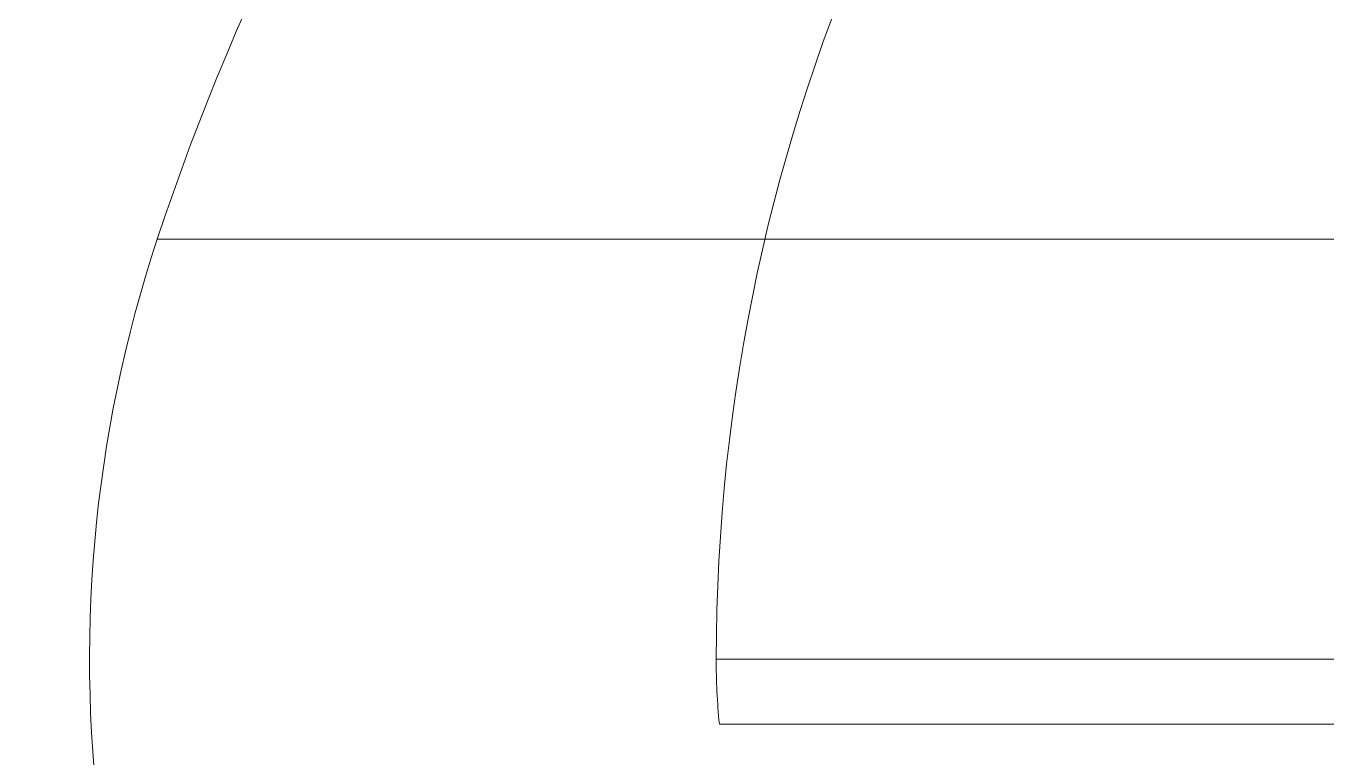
# Model space of a CAD drawing. Header units: millimetres. Extents: x 2680 to 2954, y 1171 to 1387.
# Drawn here: x 2904.51 to 2917.9, y 1281.21 to 1288.74 of the extents above; entities that cross this region are included whole.
import ezdxf

# ---------------------------------------------------------------- set-up
doc = ezdxf.new("R2010")
doc.units = ezdxf.units.MM

msp = doc.modelspace()

# ---------------------------------------------------------------- linework, layer by layer
at = {"color": 7, "linetype": 'Continuous', "lineweight": 15, "extrusion": (-0.253745, -3.38569e-15, 0.967271)}
for p, q in [((2924.509, 1286.549, 65.191), (2905.861, 1286.549, 60.299)), ((2924.509, 1286.549, 65.191), (2905.861, 1286.549, 60.299)), ((2925.002, 1282.225, 65.32), (2911.612, 1282.225, 61.807)), ((2925.002, 1282.225, 65.32), (2911.612, 1282.225, 61.807)), ((2926.444, 1281.558, 65.698), (2911.645, 1281.558, 61.816)), ((2926.444, 1281.558, 65.698), (2911.645, 1281.558, 61.816)), ((2932.57, 1281.558, 67.305), (2911.645, 1281.558, 61.816)), ((2911.645, 1281.558, 61.816), (2926.121, 1281.558, 65.614)), ((2925.476, 1281.558, 65.444), (2911.645, 1281.558, 61.816))]:
    msp.add_line(p, q, dxfattribs=at)
for centre, radius, start, end in [((-1278.225, 2850.335, -679.023), 25.667, 108.9246, 251.0754), ((-1278.225, 2850.335, -679.023), 25.667, 108.9246, 251.0754), ((-1282.225, 2850.335, -679.023), 18.333, 220.2142, 270), ((-1282.225, 2850.335, -679.023), 18.333, 220.2142, 270), ((-1282.225, 2850.335, -679.023), 18.333, 220.2142, 270), ((-1282.225, 2850.335, -679.023), 18.333, 220.2142, 270), ((-1282.225, 2850.335, -679.023), 18.333, 220.2142, 270), ((-1282.225, 2850.335, -679.023), 18.333, 220.2142, 270), ((-1282.225, 2850.335, -679.023), 18.333, 220.2142, 270), ((-1282.225, 2850.335, -679.023), 18.333, 220.2142, 270), ((-1282.225, 2850.335, -679.023), 18.333, 220.2142, 270), ((-1282.225, 2850.335, -679.023), 18.333, 220.2142, 270), ((-1282.225, 2850.335, -679.023), 18.333, 220.2142, 270), ((-1282.225, 2850.335, -679.023), 18.333, 220.2142, 270), ((-1282.225, 2850.335, -679.023), 18.333, 220.2142, 270), ((-1282.225, 2838.668, -679.023), 13.333, 251.0754, 360), ((-1282.225, 2838.668, -679.023), 13.333, 251.0754, 360), ((-1282.225, 2838.668, -679.023), 6.667, 270, 275.7392), ((-1282.225, 2838.668, -679.023), 6.667, 270, 275.7392), ((-1282.225, 2838.668, -679.023), 6.667, 270, 275.7392), ((-1282.225, 2838.668, -679.023), 6.667, 270, 275.7392), ((-1282.225, 2838.668, -679.023), 6.667, 270, 275.7392), ((-1282.225, 2838.668, -679.023), 6.667, 270, 275.7392), ((-1282.225, 2838.668, -679.023), 6.667, 270, 275.7392), ((-1282.225, 2838.668, -679.023), 6.667, 270, 275.7392), ((-1282.225, 2838.668, -679.023), 6.667, 270, 275.7392), ((-1282.225, 2838.668, -679.023), 6.667, 270, 275.7392), ((-1282.225, 2838.668, -679.023), 6.667, 270, 275.7392), ((-1282.225, 2838.668, -679.023), 6.667, 270, 275.7392), ((-1282.225, 2838.668, -679.023), 6.667, 270, 275.7392)]:
    msp.add_arc(centre, radius, start, end, dxfattribs=at)

doc.saveas('drawing.dxf')
